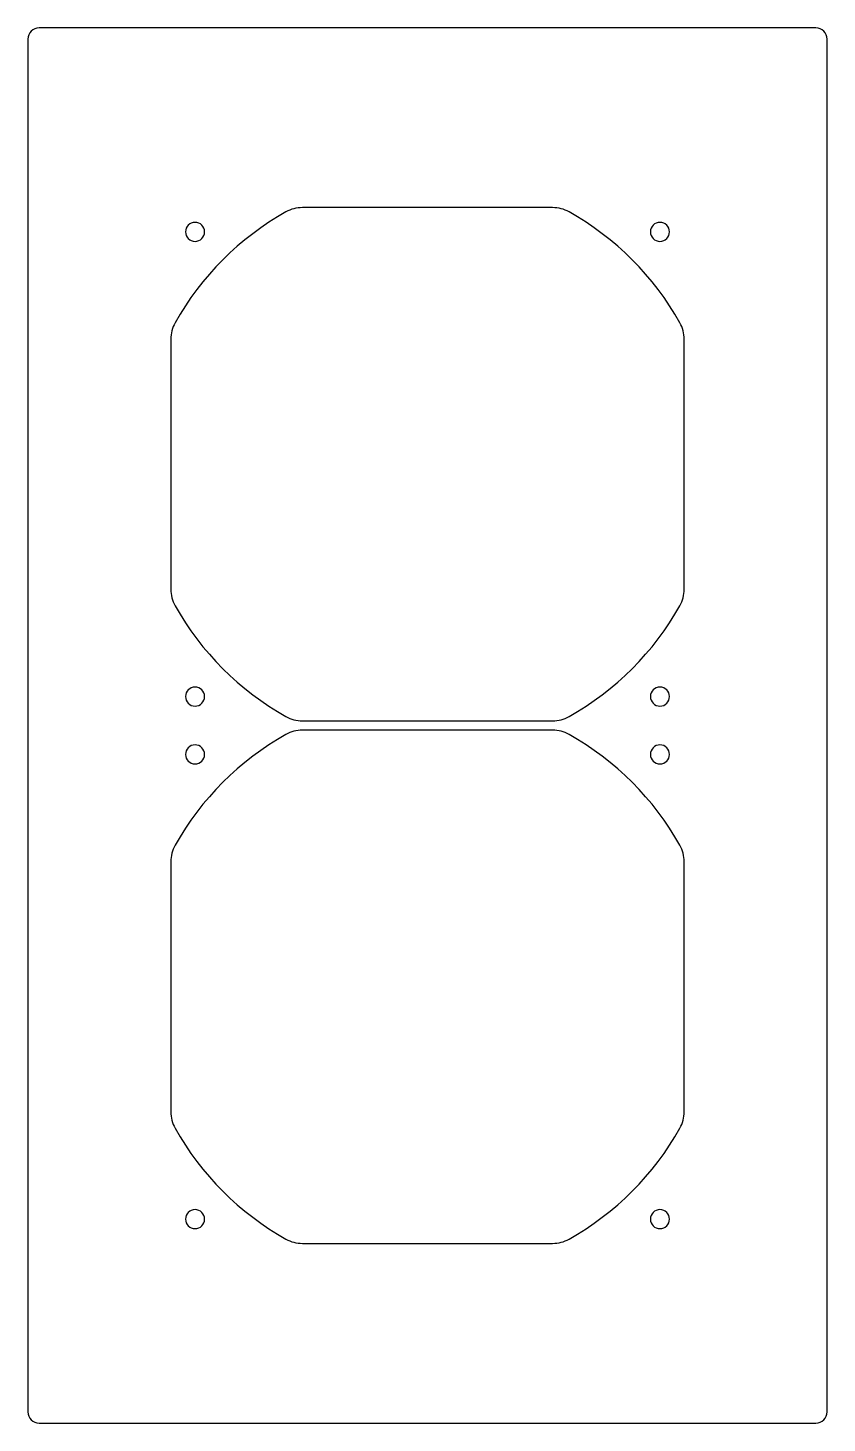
# Model space of a CAD drawing. Header units: millimetres. Extents: x 73 to 287, y 13 to 387.
import ezdxf

# ---------------------------------------------------------------- set-up
doc = ezdxf.new("R2010")
doc.units = ezdxf.units.MM
doc.layers.get('0').update_dxf_attribs({"linetype": 'CONTINUOUS'})

msp = doc.modelspace()

# ---------------------------------------------------------------- linework, layer by layer
for points in [[(284, 13.1, 0.414214), (287, 16.1), (287, 383.9, 0.414214), (284, 386.9), (76, 386.9, 0.414214), (73, 383.9), (73, 16.1, 0.414214), (76, 13.1)], [(112.4, 232.1, 0.138077), (142.1, 202.4, 0.128444), (146.5, 201.25), (213.5, 201.25, 0.128444), (217.9, 202.4, 0.13807), (247.6, 232.1, 0.128452), (248.75, 236.5), (248.75, 303.5, 0.128452), (247.6, 307.9, 0.13807), (217.9, 337.6, 0.128444), (213.5, 338.75), (146.5, 338.75, 0.128444), (142.1, 337.6, 0.138077), (112.4, 307.9, 0.128444), (111.25, 303.5), (111.25, 236.5, 0.128444)], [(217.9, 62.4, 0.13807), (247.6, 92.1, 0.128452), (248.75, 96.5), (248.75, 163.5, 0.128452), (247.6, 167.9, 0.13807), (217.9, 197.6, 0.128444), (213.5, 198.75), (146.5, 198.75, 0.128444), (142.1, 197.6, 0.138077), (112.4, 167.9, 0.128444), (111.25, 163.5), (111.25, 96.5, 0.128444), (112.4, 92.1, 0.138077), (142.1, 62.4, 0.128444), (146.5, 61.25), (213.5, 61.25, 0.128444)]]:
    msp.add_lwpolyline(points, format="xyb", close=True)
at = {"extrusion": (-2.80324e-90, 3.50325e-45, -1)}
for centre in [(-117.75, 332.25), (-242.25, 332.25), (-117.75, 207.75), (-242.25, 207.75), (-117.75, 192.25), (-242.25, 192.25), (-117.75, 67.75), (-242.25, 67.75)]:
    msp.add_circle(centre, 2.55, dxfattribs=at)

doc.saveas('drawing.dxf')
